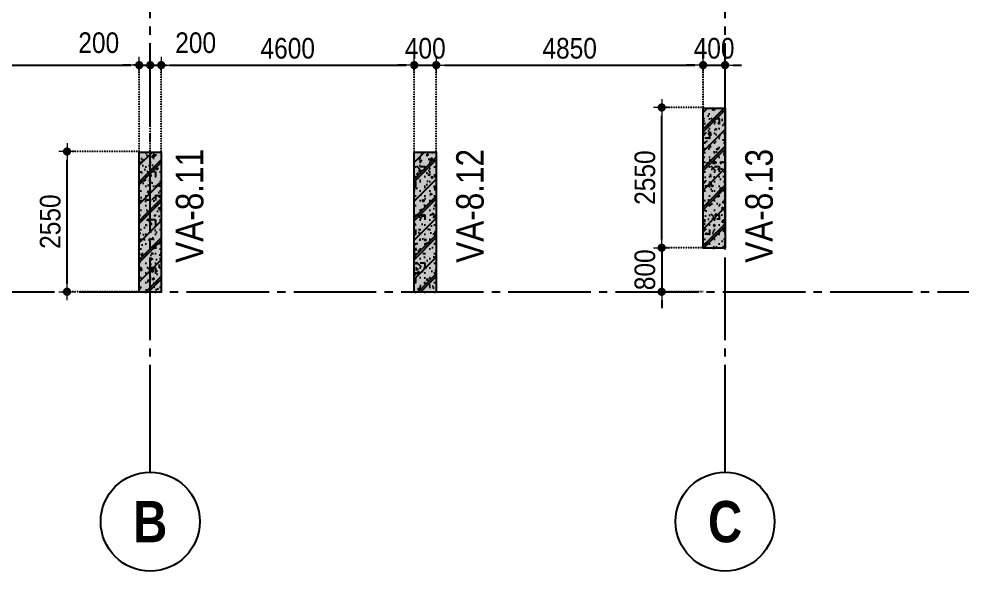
# Model space of a CAD drawing. Header units: millimetres. Extents: x -3973692 to -2843767, y 592734 to 838475.
# Drawn here: x -3338633 to -3321486, y 695152 to 705192 of the extents above; entities that cross this region are included whole.
import ezdxf
from ezdxf.enums import TextEntityAlignment as Align

# ---------------------------------------------------------------- set-up
doc = ezdxf.new("R2010")
doc.units = ezdxf.units.MM
doc.header["$MEASUREMENT"] = 0
doc.header["$PDMODE"] = 3
doc.header["$PDSIZE"] = -20
doc.linetypes.add('CHG_XX_Luoi truc-Block A$0$MB_Luoi truc-150-TWA$0$Center101', pattern=[13, 10, -1, 1, -1])
doc.linetypes.add('HIDDEN5', pattern=[2.8375, 1.25, -1.5875])
doc.layers.get('0').update_dxf_attribs({"lineweight": 9})
doc.layers.get('Defpoints').update_dxf_attribs({"color": 10, "lineweight": 0})
for name, color, linetype, lineweight in [("'S_General_Dim_1", 1, 'Continuous', 18), ('CHG_XX_Cot_Block A-T2-3$0$DBAO', 3, 'Continuous', 13), ('TEXT', 7, 'Continuous', 15)]:
    doc.layers.add(name, color=color, linetype=linetype, lineweight=lineweight)
for name, color, linetype in [('CHG_XX_Cot_Block A-T2-3$0$mb_cot tang 4-8 twa$0$Concrete Hatch', 218, 'Continuous'), ('CHG_XX_Cot_Block A-T2-3$0$mb_cot tang 4-8 twa$0$Concrete Line', 6, 'Continuous'), ('CHG_XX_Cot_Block A-T2-3$0$mb_cot tang 4-8 twa$0$Concrete Solid', 216, 'Continuous'), ('CHG_XX_Luoi truc-Block A$0$MB_Luoi truc-150-TWA$0$Grid', 34, 'Continuous'), ('CHG_XX_Luoi truc-Block A$0$MB_Luoi truc-150-TWA$0$Grid Line', 251, 'CHG_XX_Luoi truc-Block A$0$MB_Luoi truc-150-TWA$0$Center101')]:
    doc.layers.add(name, color=color, linetype=linetype)
doc.styles.add('arial', font='arial.ttf', dxfattribs={"width": 0.85})
doc.styles.add('CHG_XX_Luoi truc-Block A$0$MB_Luoi truc-150-TWA$0$Grid A-F$0$VNI-HelveCB', font='')
doc.styles.add('TTP-HelCon', font='')
doc.styles.get('CHG_XX_Luoi truc-Block A$0$MB_Luoi truc-150-TWA$0$Grid A-F$0$VNI-HelveCB').set_extended_font_data('VNI-Helve-Condense', bold=True)
doc.styles.get('TTP-HelCon').set_extended_font_data('VNI-Helve-Condense')
doc.dimstyles.new('150', dxfattribs={"dimscale": 150, "dimtxt": 2.5, "dimasz": 1, "dimexe": 0, "dimexo": 0, "dimgap": 0.75, "dimtad": 1, "dimdec": 0, "dimzin": 9, "dimdsep": 46, "dimtxsty": 'arial', "dimblk1": 'DIMDOT', "dimblk2": 'DIMDOT', "dimsah": 1, "dimcen": 2, "dimdle": 3, "dimclre": 8, "dimclrt": 2, "dimadec": 0, "dimazin": 0, "dimtfac": 1, "dimtdec": 0, "dimtix": 1, "dimtmove": 2, "dimatfit": 3, "dimldrblk": 'DIMPIJL', "dimfxl": 1, "dimtvp": 1.8, "dimtolj": 1, "dimtzin": 0, "dimarcsym": 0})

# ---------------------------------------------------------------- blocks, each defined once
blk = doc.blocks.new('*U3016')
at = {"layer": 'CHG_XX_Luoi truc-Block A$0$MB_Luoi truc-150-TWA$0$Grid', "lineweight": -2}
blk.add_line((0, -3), (0, 0), dxfattribs=at)
blk.add_circle((0, -9), 6, dxfattribs=at)
at = {"layer": 'CHG_XX_Luoi truc-Block A$0$MB_Luoi truc-150-TWA$0$Grid Line'}
blk.add_line((0, 0), (0, 467.0000000000001), dxfattribs=at)
at = {"layer": 'CHG_XX_Luoi truc-Block A$0$MB_Luoi truc-150-TWA$0$Grid', "lineweight": -2, "style": 'CHG_XX_Luoi truc-Block A$0$MB_Luoi truc-150-TWA$0$Grid A-F$0$VNI-HelveCB'}
for tag, p in [('GRIDSUB', (0, 476.0000000000001)), ('GRID', (0, -9))]:
    blk.add_attdef(tag, text='', height=5, dxfattribs=at).set_placement(p, align=Align.MIDDLE)
blk = doc.blocks.new('*U3014')
at = {"layer": 'CHG_XX_Luoi truc-Block A$0$MB_Luoi truc-150-TWA$0$Grid Line'}
blk.add_line((0, 0), (0, 404), dxfattribs=at)
at = {"layer": 'CHG_XX_Luoi truc-Block A$0$MB_Luoi truc-150-TWA$0$Grid', "lineweight": -2, "style": 'CHG_XX_Luoi truc-Block A$0$MB_Luoi truc-150-TWA$0$Grid A-F$0$VNI-HelveCB'}
for tag, p in [('GRIDSUB', (0, 413)), ('GRID', (0, -9))]:
    blk.add_attdef(tag, text='', height=5, dxfattribs=at).set_placement(p, align=Align.MIDDLE)
blk = doc.blocks.new('CHG_XX_Luoi truc-Block A')
at = {"layer": 'CHG_XX_Luoi truc-Block A$0$MB_Luoi truc-150-TWA$0$Grid'}
ref = blk.add_blockref('*U3016', (12250, 87440.67921933654), dxfattribs=dict(at, xscale=150, yscale=150, zscale=150))
ref.add_attrib('GRID', 'B', dxfattribs={"lineweight": -2, "height": 750, "style": 'CHG_XX_Luoi truc-Block A$0$MB_Luoi truc-150-TWA$0$Grid A-F$0$VNI-HelveCB'}).set_placement((12250, 86090.67921933654), align=Align.MIDDLE)
ref = blk.add_blockref('*U3016', (22700, 87440.67921933654), dxfattribs=dict(at, xscale=150, yscale=150, zscale=150))
ref.add_attrib('GRID', 'C', dxfattribs={"lineweight": -2, "height": 750, "style": 'CHG_XX_Luoi truc-Block A$0$MB_Luoi truc-150-TWA$0$Grid A-F$0$VNI-HelveCB'}).set_placement((22700, 86090.67921933654), align=Align.MIDDLE)
at = {"layer": 'CHG_XX_Luoi truc-Block A$0$MB_Luoi truc-150-TWA$0$Grid', "xscale": -150, "yscale": 150, "zscale": 150, "rotation": 90}
blk.add_blockref('*U3014', (57309.50927037185, 90259.63568854521), dxfattribs=at)
blk = doc.blocks.new('*U2990')
at = {"layer": 'CHG_XX_Cot_Block A-T2-3$0$mb_cot tang 4-8 twa$0$Concrete Hatch'}
h = blk.add_hatch(dxfattribs=at)
h.set_pattern_fill('CONCRETE', color=256, scale=50, style=0, pattern_type=2)
h.set_pattern_definition([(45, (-1800, -49.99999999999986), (-176.7766952966369, 176.7766952966369), []), (45, (-1800, 1.4210854715202e-13), (-353.5533905932737, 353.5533905932738), []), (49.99999999999999, (-1800, -49.99999999999986), (358.6300913003767, -31.37606749129755), [37.5, -412.5]), (355, (-1800, -49.99999999999986), (-69.3756668065, 376.0960668500059), [30, -330]), (100.4514, (-1770.11416, -52.61466999999985), (289.2546908570108, 344.7197710304768), [31.870095, -350.5710559999999]), (46.18420000000001, (-1800, 50.00000000000014), (533.6205243128222, -82.75950716450905), [56.25, -618.75]), (96.6356, (-1755.5316275, 43.10334650000013), (467.3313527743517, 487.0589354502209), [47.805144, -525.8565]), (351.1842, (-1800, 50.00000000000014), (467.3309725668136, 487.0593004626623), [45, -495]), (21, (-1750, 25.00000000000014), (298.4535260592309, -201.3094453326694), [37.5, -412.5]), (326.0000000000001, (-1750, 25.00000000000014), (121.6576659607909, 362.5750225234265), [30, -330]), (71.4514, (-1725.1288835, 8.224197000000146), (420.111314290745, 161.2652483549762), [31.870095, -350.571056]), (37.50000000000001, (-1800, -49.99999999999986), (6.079927658645334, 166.4469269156558), [0, -326, 0, -335, 0, -331.25]), (7.499999999999999, (-1800, -49.99999999999986), (131.5347687210743, 197.2058559411801), [0, -191, 0, -318.5, 0, -126.25]), (327.5, (-1911.5, -49.99999999999986), (266.9112180862045, -11.2774358671899), [0, -125, 0, -390, 0, -517.5]), (317.5, (-1961.5, -49.99999999999986), (291.5930846711931, 50.05249116615882), [0, -162.5, 0, -259, 0, -367.5]), (0, (-1625, 125.0000000000001), (0, 875), [87.5, -787.5]), (0, (-1362.5, 300.0000000000001), (0, 875), [87.5, -787.5]), (0, (-1537.5, 650.0000000000001), (0, 875), [87.5, -350, 87.5, -350]), (90, (-1625, 125.0000000000001), (-875, 5.35782974626967e-14), [87.5, -787.5]), (90, (-1537.5, 650.0000000000001), (-875, 5.35782974626967e-14), [87.5, -787.5]), (90, (-1275, 300.0000000000001), (-875, 5.35782974626967e-14), [87.5, -787.5]), (90, (-1100, 562.5000000000001), (-875, 5.35782974626967e-14), [87.5, -787.5]), (135, (-1537.5, 125.0000000000001), (-875.016357447105, 8.881784197001252e-14), [123.76, -1113.7]), (135, (-1450, 650.0000000000001), (-875.016357447105, 8.881784197001252e-14), [123.76, -1113.7]), (45, (-1362.5, 300.0000000000001), (8.881784197001252e-14, 875.016357447105), [123.76, -247.485, 123.76, -742.455]), (0, (-1975, -49.99999999999986), (87.5, 87.5), [-175, 0])])
h.paths.add_polyline_path([(-2150, 200), (-2150, -199.9999999999999), (400, -200), (400, 200)])
at = {"layer": 'CHG_XX_Cot_Block A-T2-3$0$mb_cot tang 4-8 twa$0$Concrete Solid'}
blk.add_hatch(color=256, dxfattribs=at).paths.add_polyline_path([(-2150, 200), (-2150, -199.9999999999999), (400, -200), (400, 200)])
at = {"layer": 'CHG_XX_Cot_Block A-T2-3$0$mb_cot tang 4-8 twa$0$Concrete Line'}
blk.add_lwpolyline([(-2150, 200), (-2150, -199.9999999999999), (400, -200), (400, 200)], close=True, dxfattribs=at)
blk = doc.blocks.new('*U2979')
at = {"layer": 'CHG_XX_Cot_Block A-T2-3$0$mb_cot tang 4-8 twa$0$Concrete Hatch'}
h = blk.add_hatch(dxfattribs=at)
h.set_pattern_fill('CONCRETE', color=256, scale=50, style=0, pattern_type=2)
h.set_pattern_definition([(45, (-1800.000000000116, -149.9999999999997), (-176.7766952966369, 176.7766952966369), []), (45, (-1800.000000000116, -99.99999999999969), (-353.5533905932737, 353.5533905932738), []), (49.99999999999999, (-1800.000000000116, -149.9999999999997), (358.6300913003767, -31.37606749129755), [37.5, -412.5]), (355, (-1800.000000000116, -149.9999999999997), (-69.3756668065, 376.0960668500059), [30, -330]), (100.4514, (-1770.114160000116, -152.6146699999997), (289.2546908570108, 344.7197710304768), [31.870095, -350.571056]), (46.18420000000001, (-1800.000000000116, -49.99999999999969), (533.6205243128222, -82.75950716450905), [56.25, -618.75]), (96.6356, (-1755.531627500116, -56.8966534999997), (467.3313527743517, 487.0589354502209), [47.805144, -525.8565]), (351.1842, (-1800.000000000116, -49.99999999999969), (467.3309725668136, 487.0593004626623), [45, -495]), (21, (-1750.000000000116, -74.99999999999969), (298.4535260592309, -201.3094453326694), [37.5, -412.5]), (326.0000000000001, (-1750.000000000116, -74.99999999999969), (121.6576659607909, 362.5750225234265), [30, -330]), (71.4514, (-1725.128883500116, -91.77580299999968), (420.111314290745, 161.2652483549762), [31.870095, -350.571056]), (37.50000000000001, (-1800.000000000116, -149.9999999999997), (6.079927658645334, 166.4469269156558), [0, -326, 0, -335, 0, -331.25]), (7.499999999999999, (-1800.000000000116, -149.9999999999997), (131.5347687210743, 197.2058559411801), [0, -191, 0, -318.5, 0, -126.25]), (327.5, (-1911.500000000116, -149.9999999999997), (266.9112180862045, -11.2774358671899), [0, -125, 0, -390, 0, -517.5]), (317.5, (-1961.500000000116, -149.9999999999997), (291.5930846711931, 50.05249116615882), [0, -162.5, 0, -259, 0, -367.5]), (0, (-1625.000000000116, 25.00000000000031), (0, 875), [87.5, -787.5]), (0, (-1362.500000000116, 200.0000000000003), (0, 875), [87.5, -787.5]), (0, (-1537.500000000116, 550.0000000000002), (0, 875), [87.5, -350, 87.5, -350]), (90, (-1625.000000000116, 25.00000000000031), (-875, 5.35782974626967e-14), [87.5, -787.5]), (90, (-1537.500000000116, 550.0000000000002), (-875, 5.35782974626967e-14), [87.5, -787.5]), (90, (-1275.000000000116, 200.0000000000003), (-875, 5.35782974626967e-14), [87.5, -787.5]), (90, (-1100.000000000116, 462.5000000000003), (-875, 5.35782974626967e-14), [87.5, -787.5]), (135, (-1537.500000000116, 25.00000000000031), (-875.016357447105, 8.881784197001252e-14), [123.76, -1113.7]), (135, (-1450.000000000116, 550.0000000000002), (-875.016357447105, 8.881784197001252e-14), [123.76, -1113.7]), (45, (-1362.500000000116, 200.0000000000003), (8.881784197001252e-14, 875.016357447105), [123.76, -247.485, 123.76, -742.455]), (0, (-1975.000000000116, -149.9999999999997), (87.5, 87.5), [-175, 0])])
h.paths.add_polyline_path([(-2150.000000000116, 150.0000000000002), (-2150.000000000116, -249.9999999999999), (400, -250), (400, 150.0000000000002)])
at = {"layer": 'CHG_XX_Cot_Block A-T2-3$0$mb_cot tang 4-8 twa$0$Concrete Solid'}
blk.add_hatch(color=256, dxfattribs=at).paths.add_polyline_path([(-2150.000000000116, 150.0000000000002), (-2150.000000000116, -249.9999999999999), (400, -250), (400, 150.0000000000002)])
at = {"layer": 'CHG_XX_Cot_Block A-T2-3$0$mb_cot tang 4-8 twa$0$Concrete Line'}
blk.add_lwpolyline([(-2150.000000000116, 150.0000000000002), (-2150.000000000116, -249.9999999999999), (400, -250), (400, 150.0000000000002)], close=True, dxfattribs=at)
blk = doc.blocks.new('CHG_XX_Cot_Block A-T2-3')
at = {"layer": 'CHG_XX_Cot_Block A-T2-3$0$DBAO'}
blk.add_blockref('CHG_XX_Luoi truc-Block A', (8014952.261310224, 1085564.094002106), dxfattribs=at)
at = {"layer": 'CHG_XX_Cot_Block A-T2-3$0$mb_cot tang 4-8 twa$0$Concrete Line', "xscale": -1, "rotation": 90}
for name, p in [('*U2979', (8037402.261310224, 1177023.729690651)), ('*U2990', (8027202.261310224, 1176223.729689611)), ('*U2990', (8032202.261310224, 1176223.729690651))]:
    blk.add_blockref(name, p, dxfattribs=at)
blk = doc.blocks.new('a')
at = {"layer": 'TEXT', "color": 3, "style": 'TTP-HelCon'}
for s, p in [('VA-8.11', (13215.61697997525, -61462.93532885285)), ('VA-8.12', (18312.62097997591, -61462.93532885285)), ('VA-8.13', (23567.26447997615, -61462.93532885285))]:
    blk.add_text(s, height=500, rotation=90, dxfattribs=at).set_placement(p)
blk = doc.blocks.new('DIMDOT')
for p, q in [((1, 0), (-1, 0)), ((0, -1), (0, 1))]:
    blk.add_line(p, q)
at = {"const_width": 0.5}
blk.add_lwpolyline([(-0.25, 0, 1), (0.25, 0, 1)], format="xyb", close=True, dxfattribs=at)
blk = doc.blocks.new('*D439')
at = {"layer": "'S_General_Dim_1", "color": 8, "linetype": 'HIDDEN5', "lineweight": -2, "transparency": 16777216}
for p, q in [((-3336445.198556938, 702780.6471370921), (-3337757.267521523, 702780.6471370921)), ((-3336445.198556938, 700230.6471370921), (-3337757.267521523, 700230.6471370921))]:
    blk.add_line(p, q, dxfattribs=at)
at = {"layer": "'S_General_Dim_1", "color": 0, "lineweight": -2, "transparency": 16777216}
blk.add_line((-3337757.267521523, 700380.6471370921), (-3337757.267521523, 702630.6471370921), dxfattribs=at)
at = {"layer": 'Defpoints', "color": 0, "transparency": 16777216}
for p in [(-3337757.267521523, 702780.6471370921), (-3336445.198556938, 702780.6471370921), (-3336445.198556938, 700230.6471370921)]:
    blk.add_point(p, dxfattribs=at)
at = {"layer": "'S_General_Dim_1", "color": 0, "lineweight": -2, "transparency": 16777216, "xscale": 150, "yscale": 150, "zscale": 150}
for p, rotation in [((-3337757.267521523, 702780.6471370921), 90), ((-3337757.267521523, 700230.6471370921), 270)]:
    blk.add_blockref('DIMDOT', p, dxfattribs=dict(at, rotation=rotation))
at = {"layer": "'S_General_Dim_1", "color": 2, "transparency": 16777216, "insert": (-3338061.232391918, 701505.6471370929), "char_height": 375, "attachment_point": 5, "rotation": 90, "style": 'arial'}
blk.add_mtext('\\A1;2550', dxfattribs=at)
blk = doc.blocks.new('DIMPIJL')
at = {"linetype": 'ByBlock'}
blk.add_solid([(-2.5, 0.4166666666666686), (-2.5, -0.4166666666666686), (0, 0)], dxfattribs=at)
blk = doc.blocks.new('*D440')
at = {"layer": "'S_General_Dim_1", "color": 8, "linetype": 'HIDDEN5', "lineweight": -2, "transparency": 16777216}
for p, q in [((-3344095.198556676, 702780.6471370918), (-3344095.198556676, 704350.7528729698)), ((-3336445.198556936, 702780.6471370918), (-3336445.198556936, 704350.7528729698))]:
    blk.add_line(p, q, dxfattribs=at)
at = {"layer": "'S_General_Dim_1", "color": 0, "lineweight": -2, "transparency": 16777216}
blk.add_line((-3343945.198556676, 704350.7528729698), (-3336595.198556936, 704350.7528729698), dxfattribs=at)
at = {"layer": 'Defpoints', "color": 0, "transparency": 16777216}
for p in [(-3336445.198556936, 704350.7528729698), (-3344095.198556676, 702780.6471370918), (-3336445.198556936, 702780.6471370918)]:
    blk.add_point(p, dxfattribs=at)
at = {"layer": "'S_General_Dim_1", "color": 0, "lineweight": -2, "transparency": 16777216, "xscale": 150, "yscale": 150, "zscale": 150, "rotation": 180}
blk.add_blockref('DIMDOT', (-3344095.198556676, 704350.7528729698), dxfattribs=at)
at = {"layer": "'S_General_Dim_1", "color": 0, "lineweight": -2, "transparency": 16777216, "xscale": 150, "yscale": 150, "zscale": 150}
blk.add_blockref('DIMDOT', (-3336445.198556936, 704350.7528729698), dxfattribs=at)
at = {"layer": "'S_General_Dim_1", "color": 2, "transparency": 16777216, "insert": (-3340270.198556806, 704654.7177433654), "char_height": 375, "attachment_point": 5, "style": 'arial'}
blk.add_mtext('\\A1;7650', dxfattribs=at)
blk = doc.blocks.new('*D401')
at = {"layer": "'S_General_Dim_1", "color": 0, "lineweight": -2, "transparency": 16777216}
for p, q in [((-3336595.198556936, 704350.7528729698), (-3336745.198556936, 704350.7528729698)), ((-3336445.198556936, 704350.7528729698), (-3336245.198556936, 704350.7528729698)), ((-3336095.198556936, 704350.7528729698), (-3335945.198556936, 704350.7528729698))]:
    blk.add_line(p, q, dxfattribs=at)
at = {"layer": "'S_General_Dim_1", "color": 8, "linetype": 'HIDDEN5', "lineweight": -2, "transparency": 16777216}
for p, q in [((-3336445.198556936, 702780.6471370918), (-3336445.198556936, 704350.7528729698)), ((-3336245.198556936, 702780.6471370918), (-3336245.198556936, 704350.7528729698))]:
    blk.add_line(p, q, dxfattribs=at)
at = {"layer": 'Defpoints', "color": 0, "transparency": 16777216}
for p in [(-3336245.198556936, 704350.7528729698), (-3336445.198556936, 702780.6471370918), (-3336245.198556936, 702780.6471370918)]:
    blk.add_point(p, dxfattribs=at)
at = {"layer": "'S_General_Dim_1", "color": 0, "lineweight": -2, "transparency": 16777216, "xscale": 150, "yscale": 150, "zscale": 150}
blk.add_blockref('DIMDOT', (-3336445.198556936, 704350.7528729698), dxfattribs=at)
at = {"layer": "'S_General_Dim_1", "color": 0, "lineweight": -2, "transparency": 16777216, "xscale": 150, "yscale": 150, "zscale": 150, "rotation": 180}
blk.add_blockref('DIMDOT', (-3336245.198556936, 704350.7528729698), dxfattribs=at)
at = {"layer": "'S_General_Dim_1", "color": 2, "transparency": 16777216, "insert": (-3337180.966588379, 704756.0393668307), "char_height": 375, "attachment_point": 5, "style": 'arial'}
blk.add_mtext('\\A1;200', dxfattribs=at)
blk = doc.blocks.new('*D402')
at = {"layer": "'S_General_Dim_1", "color": 0, "lineweight": -2, "transparency": 16777216}
for p, q in [((-3336395.198556936, 704350.7528729698), (-3336545.198556936, 704350.7528729698)), ((-3336245.198556936, 704350.7528729698), (-3336045.198556936, 704350.7528729698)), ((-3335895.198556936, 704350.7528729698), (-3335745.198556936, 704350.7528729698))]:
    blk.add_line(p, q, dxfattribs=at)
at = {"layer": "'S_General_Dim_1", "color": 8, "linetype": 'HIDDEN5', "lineweight": -2, "transparency": 16777216}
for p, q in [((-3336245.198556936, 702780.6471370918), (-3336245.198556936, 704350.7528729698)), ((-3336045.198556936, 702780.6471370918), (-3336045.198556936, 704350.7528729698))]:
    blk.add_line(p, q, dxfattribs=at)
at = {"layer": 'Defpoints', "color": 0, "transparency": 16777216}
for p in [(-3336045.198556936, 704350.7528729698), (-3336245.198556936, 702780.6471370918), (-3336045.198556936, 702780.6471370918)]:
    blk.add_point(p, dxfattribs=at)
at = {"layer": "'S_General_Dim_1", "color": 0, "lineweight": -2, "transparency": 16777216, "xscale": 150, "yscale": 150, "zscale": 150}
blk.add_blockref('DIMDOT', (-3336245.198556936, 704350.7528729698), dxfattribs=at)
at = {"layer": "'S_General_Dim_1", "color": 0, "lineweight": -2, "transparency": 16777216, "xscale": 150, "yscale": 150, "zscale": 150, "rotation": 180}
blk.add_blockref('DIMDOT', (-3336045.198556936, 704350.7528729698), dxfattribs=at)
at = {"layer": "'S_General_Dim_1", "color": 2, "transparency": 16777216, "insert": (-3335418.784225051, 704756.0393668307), "char_height": 375, "attachment_point": 5, "style": 'arial'}
blk.add_mtext('\\A1;200', dxfattribs=at)
blk = doc.blocks.new('*D403')
at = {"layer": "'S_General_Dim_1", "color": 8, "linetype": 'HIDDEN5', "lineweight": -2, "transparency": 16777216}
for p, q in [((-3336045.198556936, 702780.6471370918), (-3336045.198556936, 704350.7528729698)), ((-3331445.198556936, 702780.6471370918), (-3331445.198556936, 704350.7528729698))]:
    blk.add_line(p, q, dxfattribs=at)
at = {"layer": "'S_General_Dim_1", "color": 0, "lineweight": -2, "transparency": 16777216}
blk.add_line((-3335895.198556936, 704350.7528729698), (-3331595.198556936, 704350.7528729698), dxfattribs=at)
at = {"layer": 'Defpoints', "color": 0, "transparency": 16777216}
for p in [(-3331445.198556936, 704350.7528729698), (-3336045.198556936, 702780.6471370918), (-3331445.198556936, 702780.6471370918)]:
    blk.add_point(p, dxfattribs=at)
at = {"layer": "'S_General_Dim_1", "color": 0, "lineweight": -2, "transparency": 16777216, "xscale": 150, "yscale": 150, "zscale": 150, "rotation": 180}
blk.add_blockref('DIMDOT', (-3336045.198556936, 704350.7528729698), dxfattribs=at)
at = {"layer": "'S_General_Dim_1", "color": 0, "lineweight": -2, "transparency": 16777216, "xscale": 150, "yscale": 150, "zscale": 150}
blk.add_blockref('DIMDOT', (-3331445.198556936, 704350.7528729698), dxfattribs=at)
at = {"layer": "'S_General_Dim_1", "color": 2, "transparency": 16777216, "insert": (-3333745.198556936, 704654.7177433654), "char_height": 375, "attachment_point": 5, "style": 'arial'}
blk.add_mtext('\\A1;4600', dxfattribs=at)
blk = doc.blocks.new('*D404')
at = {"layer": "'S_General_Dim_1", "color": 0, "lineweight": -2, "transparency": 16777216}
for p, q in [((-3331595.198556936, 704350.7528729698), (-3331745.198556936, 704350.7528729698)), ((-3331445.198556936, 704350.7528729698), (-3331045.198556936, 704350.7528729698)), ((-3330895.198556936, 704350.7528729698), (-3330745.198556936, 704350.7528729698))]:
    blk.add_line(p, q, dxfattribs=at)
at = {"layer": "'S_General_Dim_1", "color": 8, "linetype": 'HIDDEN5', "lineweight": -2, "transparency": 16777216}
for p, q in [((-3331445.198556936, 702780.6471370918), (-3331445.198556936, 704350.7528729698)), ((-3331045.198556936, 702780.6471370918), (-3331045.198556936, 704350.7528729698))]:
    blk.add_line(p, q, dxfattribs=at)
at = {"layer": 'Defpoints', "color": 0, "transparency": 16777216}
for p in [(-3331045.198556936, 704350.7528729698), (-3331445.198556936, 702780.6471370918), (-3331045.198556936, 702780.6471370918)]:
    blk.add_point(p, dxfattribs=at)
at = {"layer": "'S_General_Dim_1", "color": 0, "lineweight": -2, "transparency": 16777216, "xscale": 150, "yscale": 150, "zscale": 150}
blk.add_blockref('DIMDOT', (-3331445.198556936, 704350.7528729698), dxfattribs=at)
at = {"layer": "'S_General_Dim_1", "color": 0, "lineweight": -2, "transparency": 16777216, "xscale": 150, "yscale": 150, "zscale": 150, "rotation": 180}
blk.add_blockref('DIMDOT', (-3331045.198556936, 704350.7528729698), dxfattribs=at)
at = {"layer": "'S_General_Dim_1", "color": 2, "transparency": 16777216, "insert": (-3331245.198556936, 704654.7177433654), "char_height": 375, "attachment_point": 5, "style": 'arial'}
blk.add_mtext('\\A1;400', dxfattribs=at)
blk = doc.blocks.new('*D405')
at = {"layer": "'S_General_Dim_1", "color": 8, "linetype": 'HIDDEN5', "lineweight": -2, "transparency": 16777216}
for p, q in [((-3331045.198556936, 702780.6471370918), (-3331045.198556936, 704350.7528729698)), ((-3326195.198556936, 702780.6471370918), (-3326195.198556936, 704350.7528729698))]:
    blk.add_line(p, q, dxfattribs=at)
at = {"layer": "'S_General_Dim_1", "color": 0, "lineweight": -2, "transparency": 16777216}
blk.add_line((-3330895.198556936, 704350.7528729698), (-3326345.198556936, 704350.7528729698), dxfattribs=at)
at = {"layer": 'Defpoints', "color": 0, "transparency": 16777216}
for p in [(-3326195.198556936, 704350.7528729698), (-3331045.198556936, 702780.6471370918), (-3326195.198556936, 702780.6471370918)]:
    blk.add_point(p, dxfattribs=at)
at = {"layer": "'S_General_Dim_1", "color": 0, "lineweight": -2, "transparency": 16777216, "xscale": 150, "yscale": 150, "zscale": 150, "rotation": 180}
blk.add_blockref('DIMDOT', (-3331045.198556936, 704350.7528729698), dxfattribs=at)
at = {"layer": "'S_General_Dim_1", "color": 0, "lineweight": -2, "transparency": 16777216, "xscale": 150, "yscale": 150, "zscale": 150}
blk.add_blockref('DIMDOT', (-3326195.198556936, 704350.7528729698), dxfattribs=at)
at = {"layer": "'S_General_Dim_1", "color": 2, "transparency": 16777216, "insert": (-3328620.198556936, 704654.7177433654), "char_height": 375, "attachment_point": 5, "style": 'arial'}
blk.add_mtext('\\A1;4850', dxfattribs=at)
blk = doc.blocks.new('*D406')
at = {"layer": "'S_General_Dim_1", "color": 0, "lineweight": -2, "transparency": 16777216}
for p, q in [((-3326345.198556936, 704350.7528729698), (-3326495.198556936, 704350.7528729698)), ((-3326195.198556936, 704350.7528729698), (-3325795.198556936, 704350.7528729698)), ((-3325645.198556936, 704350.7528729698), (-3325495.198556936, 704350.7528729698))]:
    blk.add_line(p, q, dxfattribs=at)
at = {"layer": "'S_General_Dim_1", "color": 8, "linetype": 'HIDDEN5', "lineweight": -2, "transparency": 16777216}
for p, q in [((-3326195.198556936, 703580.64713807), (-3326195.198556936, 704350.7528729698)), ((-3325795.198556936, 703580.64713807), (-3325795.198556936, 704350.7528729698))]:
    blk.add_line(p, q, dxfattribs=at)
at = {"layer": 'Defpoints', "color": 0, "transparency": 16777216}
for p in [(-3325795.198556936, 704350.7528729698), (-3326195.198556936, 703580.64713807), (-3325795.198556936, 703580.64713807)]:
    blk.add_point(p, dxfattribs=at)
at = {"layer": "'S_General_Dim_1", "color": 0, "lineweight": -2, "transparency": 16777216, "xscale": 150, "yscale": 150, "zscale": 150}
blk.add_blockref('DIMDOT', (-3326195.198556936, 704350.7528729698), dxfattribs=at)
at = {"layer": "'S_General_Dim_1", "color": 0, "lineweight": -2, "transparency": 16777216, "xscale": 150, "yscale": 150, "zscale": 150, "rotation": 180}
blk.add_blockref('DIMDOT', (-3325795.198556936, 704350.7528729698), dxfattribs=at)
at = {"layer": "'S_General_Dim_1", "color": 2, "transparency": 16777216, "insert": (-3325995.198556936, 704654.7177433654), "char_height": 375, "attachment_point": 5, "style": 'arial'}
blk.add_mtext('\\A1;400', dxfattribs=at)
blk = doc.blocks.new('*D407')
at = {"layer": "'S_General_Dim_1", "color": 0, "lineweight": -2, "transparency": 16777216}
for p, q in [((-3326947.133981161, 701180.6471380702), (-3326947.133981161, 701330.6471380702)), ((-3326947.133981161, 701030.6471380702), (-3326947.133981161, 700230.6471381315)), ((-3326947.133981161, 700080.6471381315), (-3326947.133981161, 699930.6471381315))]:
    blk.add_line(p, q, dxfattribs=at)
at = {"layer": "'S_General_Dim_1", "color": 8, "linetype": 'HIDDEN5', "lineweight": -2, "transparency": 16777216}
for p, q in [((-3326195.198556938, 701030.6471380702), (-3326947.133981161, 701030.6471380702)), ((-3326195.198556938, 700230.6471381315), (-3326947.133981161, 700230.6471381315))]:
    blk.add_line(p, q, dxfattribs=at)
at = {"layer": 'Defpoints', "color": 0, "transparency": 16777216}
for p in [(-3326195.198556938, 701030.6471380702), (-3326947.133981161, 700230.6471381315), (-3326195.198556938, 700230.6471381315)]:
    blk.add_point(p, dxfattribs=at)
at = {"layer": "'S_General_Dim_1", "color": 0, "lineweight": -2, "transparency": 16777216, "xscale": 150, "yscale": 150, "zscale": 150}
for p, rotation in [((-3326947.133981161, 701030.6471380702), 270), ((-3326947.133981161, 700230.6471381315), 90)]:
    blk.add_blockref('DIMDOT', p, dxfattribs=dict(at, rotation=rotation))
at = {"layer": "'S_General_Dim_1", "color": 2, "transparency": 16777216, "insert": (-3327251.098851556, 700630.6471381017), "char_height": 375, "attachment_point": 5, "rotation": 90, "style": 'arial'}
blk.add_mtext('\\A1;800', dxfattribs=at)
blk = doc.blocks.new('*D408')
at = {"layer": "'S_General_Dim_1", "color": 8, "linetype": 'HIDDEN5', "lineweight": -2, "transparency": 16777216}
for p, q in [((-3326195.198556938, 703580.6471380702), (-3326947.133981169, 703580.6471380702)), ((-3326195.198556938, 701030.6471380702), (-3326947.133981169, 701030.6471380702))]:
    blk.add_line(p, q, dxfattribs=at)
at = {"layer": "'S_General_Dim_1", "color": 0, "lineweight": -2, "transparency": 16777216}
blk.add_line((-3326947.133981169, 701180.6471380702), (-3326947.133981169, 703430.6471380702), dxfattribs=at)
at = {"layer": 'Defpoints', "color": 0, "transparency": 16777216}
for p in [(-3326947.133981169, 703580.6471380702), (-3326195.198556938, 703580.6471380702), (-3326195.198556938, 701030.6471380702)]:
    blk.add_point(p, dxfattribs=at)
at = {"layer": "'S_General_Dim_1", "color": 0, "lineweight": -2, "transparency": 16777216, "xscale": 150, "yscale": 150, "zscale": 150}
for p, rotation in [((-3326947.133981169, 703580.6471380702), 90), ((-3326947.133981169, 701030.6471380702), 270)]:
    blk.add_blockref('DIMDOT', p, dxfattribs=dict(at, rotation=rotation))
at = {"layer": "'S_General_Dim_1", "color": 2, "transparency": 16777216, "insert": (-3327251.098851563, 702305.647138071), "char_height": 375, "attachment_point": 5, "rotation": 90, "style": 'arial'}
blk.add_mtext('\\A1;2550', dxfattribs=at)

msp = doc.modelspace()

# ---------------------------------------------------------------- block references
at = {"layer": "'S_General_Dim_1"}
msp.add_blockref('CHG_XX_Cot_Block A-T2-3', (-11363447.45986716, -475602.7182410646), dxfattribs=at)
at = {"layer": 'TEXT'}
msp.add_blockref('a', (-3348495.198556936, 762221.0114495861), dxfattribs=at)

# ---------------------------------------------------------------- dimensions: what is measured, and where the dimension line sits
at = {"layer": "'S_General_Dim_1"}
for base, p1, p2, picture, middle in [((-3336245.198556936, 704350.7528729698), (-3336445.198556936, 702780.6471370918), (-3336245.198556936, 702780.6471370918), '*D401', (-3337180.966588379, 704756.0393668307)), ((-3336045.198556936, 704350.7528729698), (-3336245.198556936, 702780.6471370918), (-3336045.198556936, 702780.6471370918), '*D402', (-3335418.784225051, 704756.0393668307))]:
    dim = msp.add_linear_dim(base=base, p1=p1, p2=p2, dimstyle='150', dxfattribs=at)
    dim.commit()
    dim.dimension.update_dxf_attribs({"geometry": picture, "text_midpoint": middle, "dimtype": 160})
for base, p1, p2, picture, middle in [((-3336445.198556936, 704350.7528729698), (-3344095.198556676, 702780.6471370918), (-3336445.198556936, 702780.6471370918), '*D440', (-3340270.198556806, 704654.7177433654)), ((-3331445.198556936, 704350.7528729698), (-3336045.198556936, 702780.6471370918), (-3331445.198556936, 702780.6471370918), '*D403', (-3333745.198556936, 704654.7177433654)), ((-3331045.198556936, 704350.7528729698), (-3331445.198556936, 702780.6471370918), (-3331045.198556936, 702780.6471370918), '*D404', (-3331245.198556936, 704654.7177433654)), ((-3326195.198556936, 704350.7528729698), (-3331045.198556936, 702780.6471370918), (-3326195.198556936, 702780.6471370918), '*D405', (-3328620.198556936, 704654.7177433654)), ((-3325795.198556936, 704350.7528729698), (-3326195.198556936, 703580.64713807), (-3325795.198556936, 703580.64713807), '*D406', (-3325995.198556936, 704654.7177433654))]:
    dim = msp.add_linear_dim(base=base, p1=p1, p2=p2, dimstyle='150', dxfattribs=at)
    dim.commit()
    dim.dimension.update_dxf_attribs({"geometry": picture, "text_midpoint": middle})
for base, p1, p2, picture, middle in [((-3326947.133981169, 703580.6471380702), (-3326195.198556936, 701030.64713807), (-3326195.198556936, 703580.64713807), '*D408', (-3327251.098851563, 702305.647138071)), ((-3337757.267521523, 702780.6471370921), (-3336445.198556936, 700230.6471370918), (-3336445.198556936, 702780.6471370918), '*D439', (-3338061.232391918, 701505.6471370929)), ((-3326947.133981161, 700230.6471381315), (-3326195.198556936, 701030.64713807), (-3326195.198556936, 700230.6471381313), '*D407', (-3327251.098851556, 700630.6471381017))]:
    dim = msp.add_linear_dim(base=base, p1=p1, p2=p2, angle=90, dimstyle='150', dxfattribs=at)
    dim.commit()
    dim.dimension.update_dxf_attribs({"geometry": picture, "text_midpoint": middle})

doc.saveas('drawing.dxf')
